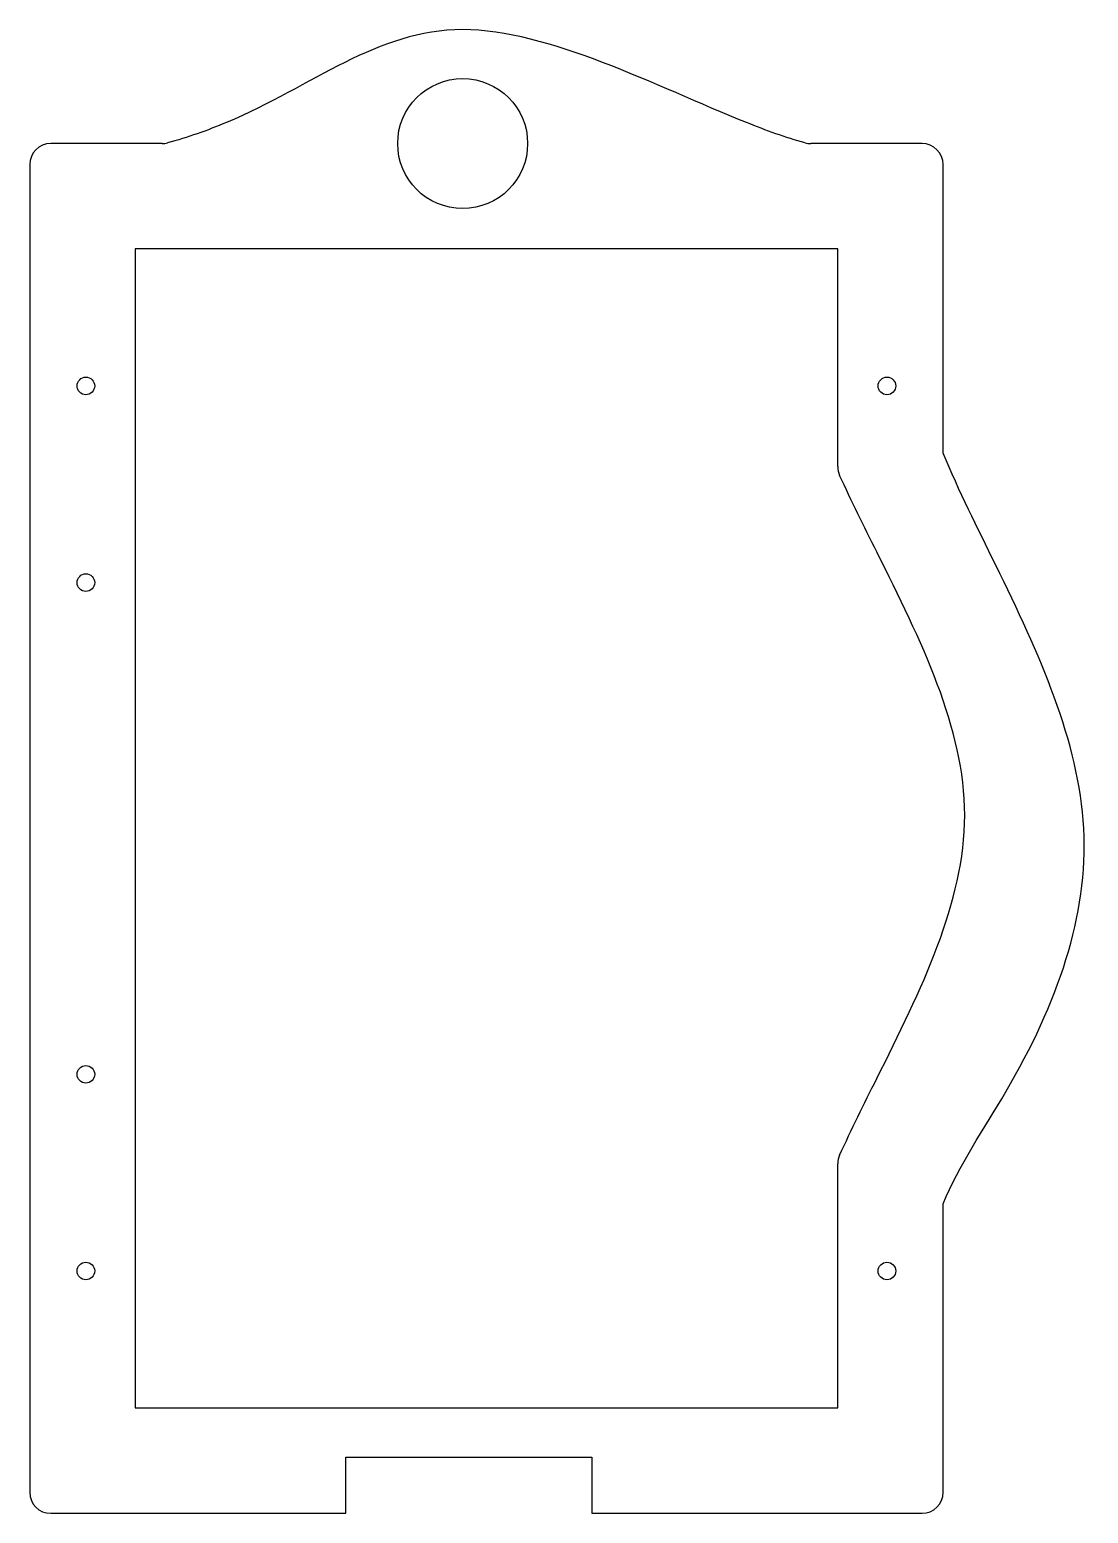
# Model space of a CAD drawing. Header units: millimetres. Extents: x -15 to 136, y -15 to 196.
import ezdxf

# ---------------------------------------------------------------- set-up
doc = ezdxf.new("R2010")
doc.units = ezdxf.units.MM

msp = doc.modelspace()

# ---------------------------------------------------------------- linework, layer by layer
at = {"color": 7, "linetype": 'Continuous', "lineweight": 25}
for p, q in [((3.84, 180), (-12, 180)), ((112, 180), (96.16, 180)), ((-15, 177), (-15, -12)), ((115, 135.92), (115, 177)), ((100, 165), (0, 165)), ((0, 165), (0, 0)), ((100, 134.01), (100, 165)), ((100, 0), (100, 34.76)), ((115, -12), (115, 29.08)), ((0, 0), (100, 0)), ((30, -7), (65, -7)), ((30, -15), (30, -7)), ((65, -7), (65, -15)), ((-12, -15), (30, -15)), ((65, -15), (112, -15))]:
    msp.add_line(p, q, dxfattribs=at)
for centre, radius in [((46.62, 180), 9.25), ((-7, 145.5), 1.25), ((107, 145.5), 1.25), ((-7, 117.5), 1.25), ((-7, 47.5), 1.25), ((-7, 19.5), 1.25), ((107, 19.5), 1.25)]:
    msp.add_circle(centre, radius, dxfattribs=at)
for centre, start, end in [((-12, 177), 90, 180), ((3.84, 183), 270, 285.0563), ((96.16, 183), 254.8819, 270), ((112, 177), 0, 90), ((103, 134.01), 180, 204.6091), ((103, 34.76), 155.3909, 180), ((-12, -12), 180, 270), ((112, -12), 270, 0)]:
    msp.add_arc(centre, 3, start, end, dxfattribs=at)
for points, knots in [([(95.38, 180.1), (92.57, 180.86), (77.41, 186.42), (43.56, 204.25), (23.3, 186.42), (7.44, 180.86), (4.62, 180.1)], [0.1450272, 0.1450272, 0.1450272, 0.1450272, 0.2089247, 0.5, 0.7910753, 0.8549964, 0.8549964, 0.8549964, 0.8549964]), ([(115, 29.08), (117.21, 34.43), (129.51, 52.44), (140, 82.5), (126.32, 112.56), (117.21, 130.57), (115, 135.92)], [0.2198428, 0.2198428, 0.2198428, 0.2198428, 0.3023246, 0.5, 0.6976754, 0.7801572, 0.7801572, 0.7801572, 0.7801572]), ([(100.27, 36), (101.94, 39.65), (110.07, 55.96), (124.29, 84.38), (110.07, 112.81), (101.94, 129.12), (100.27, 132.76)], [0.2458386, 0.2458386, 0.2458386, 0.2458386, 0.3023246, 0.5, 0.6976754, 0.7541614, 0.7541614, 0.7541614, 0.7541614])]:
    msp.add_open_spline(points, degree=3, knots=knots, dxfattribs=at)

doc.saveas('drawing.dxf')
